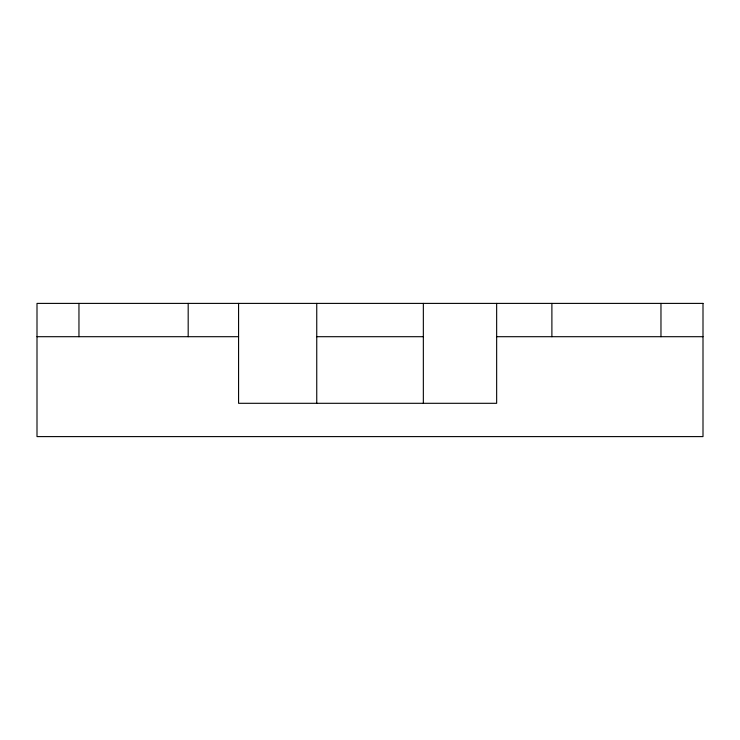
<?xml version="1.0" encoding="UTF-8"?>
<svg xmlns="http://www.w3.org/2000/svg" width="740" height="740" viewBox="0 0 740 740"><rect width="100%" height="100%" fill="white"/><g stroke="black" fill="none" stroke-linecap="round" stroke-linejoin="round"><path stroke-width="1.11" d="M37 336.7L238.576 336.7M316.748 336.7L423.345 336.7M496.651 336.7L703 336.7M660.968 303.4L660.968 336.7M551.892 303.4L551.892 336.7M496.651 303.4L496.651 403.3L238.576 403.3L238.576 303.4M423.345 303.4L423.345 403.3M316.748 303.4L316.748 403.3M188.182 303.4L188.182 336.7M78.958 303.4L78.958 336.7M703 303.4L37 303.4L37 436.6L703 436.6L703 303.4"/></g></svg>
